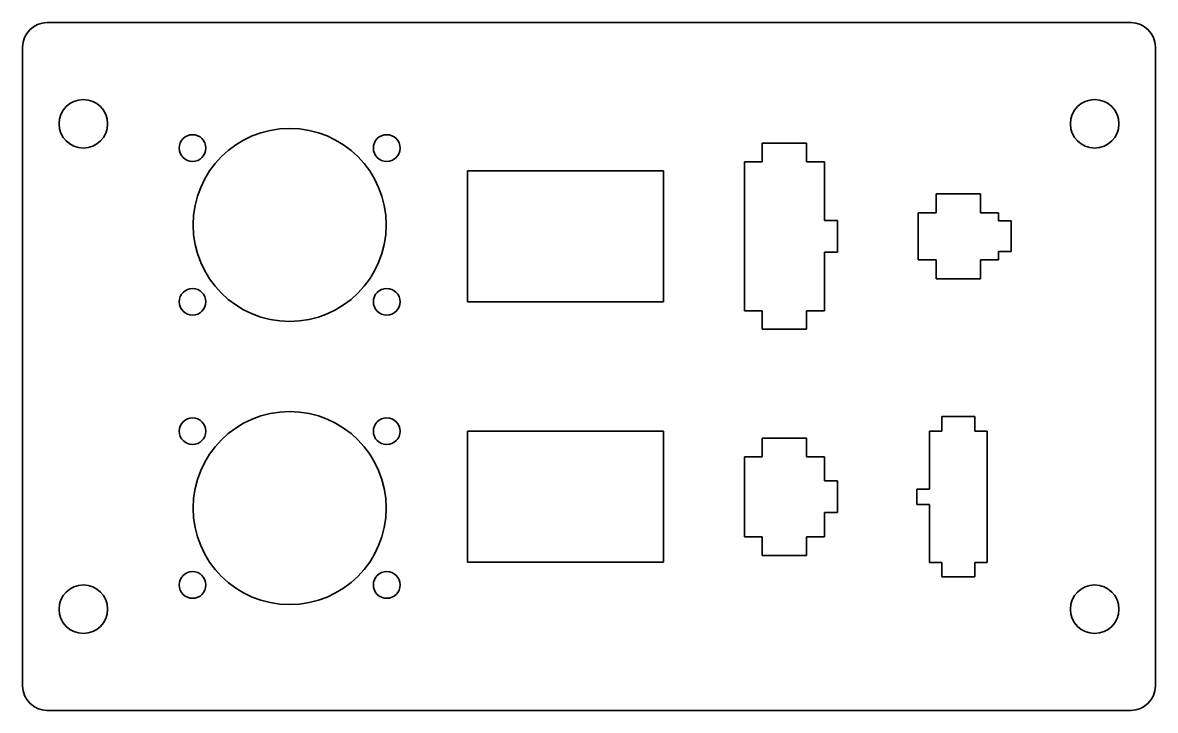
# Model space of a CAD drawing. Header units: inches. Extents: x 0 to 140, y 0 to 85.
import ezdxf

# ---------------------------------------------------------------- set-up
doc = ezdxf.new("R2010")
doc.units = ezdxf.units.IN
doc.header["$MEASUREMENT"] = 0
doc.layers.add('SIMUMAK Visible (ISO)', color=7, linetype='Continuous', lineweight=35)

# ---------------------------------------------------------------- blocks, each defined once
blk = doc.blocks.new('GLD-SMT-04-INFS02_Sheet_GLD-SMT-04-INFS02')
at = {"layer": 'SIMUMAK Visible (ISO)'}
for p, q in [((-67, 42.5), (67, 42.5)), ((-70, -39.5), (-70, 39.5)), ((70, 39.5), (70, -39.5)), ((21.4, 25.3), (21.4, 27.6)), ((21.4, 27.6), (26.9, 27.6)), ((26.9, 27.6), (26.9, 25.3)), ((19.2, 6.9), (19.2, 25.3)), ((19.2, 25.3), (21.4, 25.3)), ((26.9, 25.3), (29.1, 25.3)), ((29.1, 25.3), (29.1, 18.05)), ((-15, 24.2), (9.2, 24.2)), ((-15, 8), (-15, 24.2)), ((9.2, 24.2), (9.2, 8)), ((42.9, 19), (42.9, 21.35)), ((42.9, 21.35), (48.4, 21.35)), ((48.4, 21.35), (48.4, 19)), ((40.7, 13.2), (40.7, 19)), ((40.7, 19), (42.9, 19)), ((48.4, 19), (50.6, 19)), ((50.6, 19), (50.6, 18)), ((29.1, 18.05), (30.7, 18.05)), ((30.7, 18.05), (30.7, 14.15)), ((50.6, 18), (52.2, 18)), ((52.2, 18), (52.2, 14.2)), ((30.7, 14.15), (29.1, 14.15)), ((29.1, 14.15), (29.1, 6.9)), ((52.2, 14.2), (50.6, 14.2)), ((50.6, 14.2), (50.6, 13.2)), ((42.9, 13.2), (40.7, 13.2)), ((42.9, 10.85), (42.9, 13.2)), ((50.6, 13.2), (48.4, 13.2)), ((48.4, 13.2), (48.4, 10.85)), ((48.4, 10.85), (42.9, 10.85)), ((9.2, 8), (-15, 8)), ((21.4, 6.9), (19.2, 6.9)), ((21.4, 4.6), (21.4, 6.9)), ((29.1, 6.9), (26.9, 6.9)), ((26.9, 6.9), (26.9, 4.6)), ((26.9, 4.6), (21.4, 4.6)), ((43.62, -8), (43.62, -6.2)), ((43.62, -6.2), (47.68, -6.2)), ((47.68, -6.2), (47.68, -8)), ((-15, -8), (9.2, -8)), ((-15, -24.2), (-15, -8)), ((9.2, -8), (9.2, -24.2)), ((42.1, -15.15), (42.1, -8)), ((42.1, -8), (43.62, -8)), ((47.68, -8), (49.2, -8)), ((49.2, -8), (49.2, -24.21)), ((21.4, -11.15), (21.4, -8.85)), ((21.4, -8.85), (26.9, -8.85)), ((26.9, -8.85), (26.9, -11.15)), ((19.2, -21.05), (19.2, -11.15)), ((19.2, -11.15), (21.4, -11.15)), ((26.9, -11.15), (29.1, -11.15)), ((29.1, -11.15), (29.1, -14.15)), ((29.1, -14.15), (30.7, -14.15)), ((30.7, -14.15), (30.7, -18.05)), ((40.5, -17.05), (40.5, -15.15)), ((40.5, -15.15), (42.1, -15.15)), ((30.7, -18.05), (29.1, -18.05)), ((29.1, -18.05), (29.1, -21.05)), ((42.1, -17.05), (40.5, -17.05)), ((42.1, -24.21), (42.1, -17.05)), ((21.4, -21.05), (19.2, -21.05)), ((21.4, -23.35), (21.4, -21.05)), ((29.1, -21.05), (26.9, -21.05)), ((26.9, -21.05), (26.9, -23.35)), ((26.9, -23.35), (21.4, -23.35)), ((9.2, -24.2), (-15, -24.2)), ((43.62, -24.21), (42.1, -24.21)), ((43.62, -26), (43.62, -24.21)), ((49.2, -24.21), (47.68, -24.21)), ((47.68, -24.21), (47.68, -26)), ((47.68, -26), (43.62, -26)), ((67, -42.5), (-67, -42.5))]:
    blk.add_line(p, q, dxfattribs=at)
for centre, radius in [((-62.5, 30), 3), ((62.5, 30), 3), ((-37, 17.5), 11.93), ((-49, 27), 1.65), ((-25, 27), 1.65), ((-49, 8), 1.65), ((-25, 8), 1.65), ((-37, -17.5), 11.93), ((-49, -8), 1.65), ((-25, -8), 1.65), ((-49, -27), 1.65), ((-25, -27), 1.65), ((-62.5, -30), 3), ((62.5, -30), 3)]:
    blk.add_circle(centre, radius, dxfattribs=at)
at = {"layer": 'SIMUMAK Visible (ISO)', "extrusion": (0, 0, -1)}
for centre, start, end in [((67, 39.5), 0, 90), ((-67, 39.5), 90, 180), ((67, -39.5), 270, 360), ((-67, -39.5), 180, 270)]:
    blk.add_arc(centre, 3, start, end, dxfattribs=at)

msp = doc.modelspace()

# ---------------------------------------------------------------- block references
msp.add_blockref('GLD-SMT-04-INFS02_Sheet_GLD-SMT-04-INFS02', (70, 42.5))

doc.saveas('drawing.dxf')
